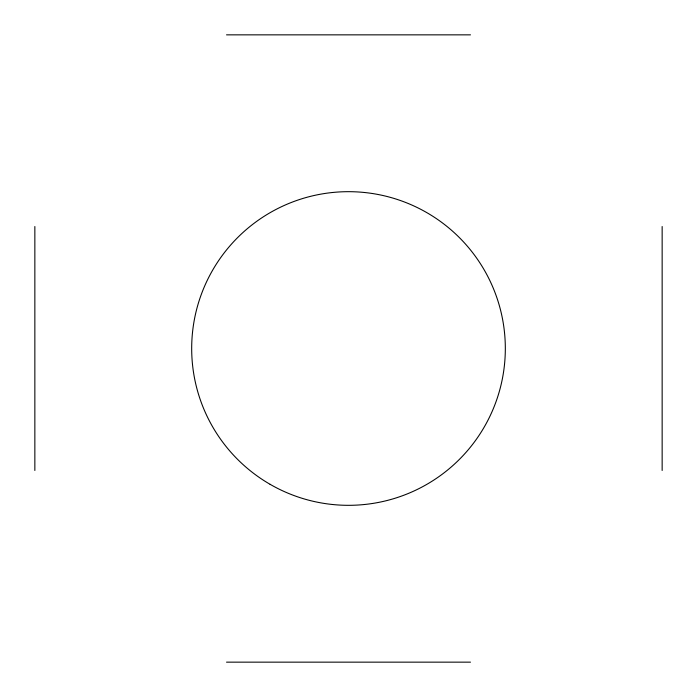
<?xml version="1.0" encoding="UTF-8"?>
<svg xmlns="http://www.w3.org/2000/svg" width="697" height="697" viewBox="0 0 697 697"><rect width="100%" height="100%" fill="white"/><g stroke="black" fill="none" stroke-linecap="round" stroke-linejoin="round"><path stroke-width="1.05" d="M226.525 34.85L470.475 34.85M226.525 662.15L470.475 662.15M662.15 226.525L662.15 470.475M34.85 226.525L34.85 470.475M270.087 484.31A156.825 156.825 0 0 0 505.325 348.5A156.825 156.825 0 0 0 270.087 212.69A156.825 156.825 0 0 0 270.087 484.31"/></g></svg>
